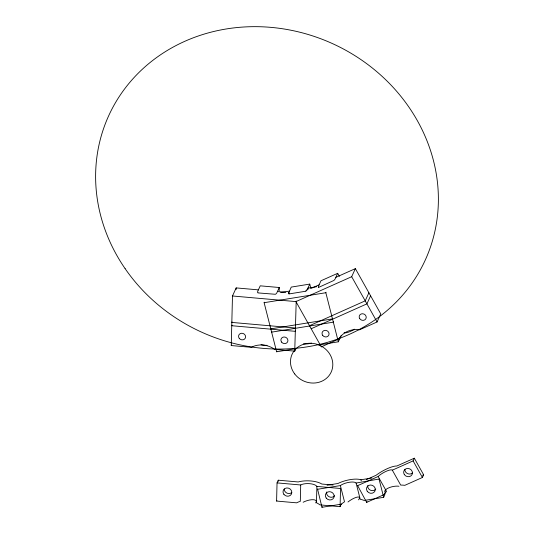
<?xml version="1.0" encoding="UTF-8"?>
<svg xmlns="http://www.w3.org/2000/svg" width="534" height="534" viewBox="0 0 534 534"><rect width="100%" height="100%" fill="white"/><g stroke="black" fill="none" stroke-linecap="round" stroke-linejoin="round"><path stroke-width="0.8" d="M295.889 348.622L294.741 351.145L274.69 349.376A21.487 19.571 24.5 0 0 251.294 347.314L231.249 345.545L232.484 295.983L236.168 287.906L258.389 289.869M236.121 289.555L236.168 287.906M279.195 290.816L279.275 287.512L260.232 285.83L257.775 291.21A9.672 3.725 1.4 0 0 257.909 292.739M340.692 488.156L340.538 488.497L316.876 486.407A8.951 3.451 1.4 0 0 309.713 483.671A8.951 3.451 1.4 0 0 300.709 484.979L300.302 501.353A21.487 19.571 24.5 0 0 296.637 502.834L276.592 501.059L277.046 482.89L278.274 480.2L298.186 481.955A16.113 6.208 1.4 0 1 321.848 484.044L333.049 485.032M278.247 481.334L278.274 480.2M294.741 351.145L296.21 301.083M316.876 486.407L316.462 502.774A21.487 19.571 24.5 0 1 320.04 504.897L340.085 506.666L341.313 503.976M340.085 506.666L340.538 488.497M232.056 321.909L231.823 322.416L295.315 328.016L295.549 327.516M231.97 325.213L231.743 325.72L295.235 331.32L295.462 330.82M231.249 345.545L231.476 345.037M296.103 348.629L276.619 351.779L264.123 302.698L264.35 302.197M279.275 287.512L276.819 292.892A9.672 3.725 1.4 0 1 275.364 294.281L258.015 292.912M271.018 328.37L270.785 328.877L332.502 318.898L332.729 318.391M271.853 331.641L271.619 332.148L333.329 322.169L333.563 321.668M276.619 351.779L276.852 351.272M307.304 289.481L309.753 284.101L291.244 287.092L288.647 293.186L289.001 293.94L305.615 291.25L307.304 289.481A9.672 3.224 -14.3 0 1 305.869 291.063M309.72 325.226L309.493 325.727L365.216 300.849L368.901 292.772M318.845 344.951L338.329 341.8L325.833 292.725L326.06 292.218M311.415 328.243L311.182 328.744L366.911 303.866L370.589 295.789M339.39 276.318L337.695 273.301L335.245 278.688A9.672 2.503 -29.3 0 1 333.883 280.457L318.651 287.385M295.949 301.59L351.679 276.712L355.364 268.635L380.742 313.885L377.064 321.969L359.469 329.818A21.487 19.571 24.5 0 0 338.93 338.99L321.334 346.846L295.949 301.59L232.484 295.983M321.334 346.846L321.568 346.339M338.93 338.99L339.597 337.521M338.329 341.8L341.326 335.239M276.592 501.059L276.899 500.391M379.247 478.991L356.091 483.043A8.951 2.984 -14.3 0 0 349.156 482.295A8.951 2.984 -14.3 0 0 340.378 485.586L344.51 501.8A21.487 19.571 24.5 0 0 341.446 504.149L321.962 507.3L317.536 488.97M321.962 507.3L322.269 506.626M357.373 485.773L378.145 476.502L386.529 491.447A21.487 19.571 24.5 0 0 384.273 494.511L366.678 502.367L357.526 485.439M366.678 502.367L366.985 501.693M384.273 494.511L385.528 491.761M356.091 483.043L360.223 499.257A21.487 19.571 24.5 0 1 364.188 500.471L383.679 497.321L384.901 494.631L384.62 493.503M392.33 470.167L413.102 460.895L414.331 458.199L423.636 474.793L422.407 477.483L404.812 485.339A21.487 19.571 24.5 0 0 400.714 485.112L392.33 470.167A8.951 2.316 -29.3 0 0 386.155 471.315A8.951 2.316 -29.3 0 0 378.145 476.502M337.695 273.301L320.981 280.771L318.524 286.151A9.672 2.503 -29.3 0 0 318.558 287.292M310.608 288.614L319.138 284.809M335.859 277.34L355.364 268.635M366.244 479.666L376.076 475.28A16.113 4.172 -29.3 0 1 396.849 466.002L414.331 458.199M422.541 475.28L423.636 474.793M280.604 292.552L289.401 291.13M316.715 286.718L307.918 288.14L308.191 289.228M264.123 302.698L325.833 292.725M327.075 485.246L337.962 483.484A16.113 5.373 -14.3 0 1 360.964 479.766L371.851 478.003M317.383 489.304L340.378 485.586M277.433 291.551L285.77 292.285M277.046 482.89L300.709 484.979M351.679 276.712L377.064 321.969M413.102 460.895L422.407 477.483M379.093 479.325L383.679 497.321M360.964 479.766L361.251 480.887M309.753 284.101L310.588 287.372M289.068 293.567L288.787 292.478A9.672 3.224 -14.3 0 0 288.901 293.807M354.636 329.191A9.672 2.503 -29.3 0 1 344.083 332.662M267.087 345.338A9.672 3.725 1.4 0 1 261.013 344.684M311.496 343.142A9.672 3.224 -14.3 0 1 303.425 343.823M347.994 501.973A8.818 2.476 -32.6 0 1 357.199 497.101A8.818 2.476 -32.6 0 1 358.534 499.851M375.776 489.031A4.479 4.078 24.5 0 1 370.543 490.239A4.479 4.078 24.5 0 1 367.752 485.613M334.611 495.712A4.479 4.078 24.5 0 1 329.244 496.82A4.479 4.078 24.5 0 1 326.661 491.994M303.158 502.247A8.818 3.164 -17.6 0 1 313.231 499.704A8.818 3.164 -17.6 0 1 315.647 502.868M291.691 492.588A4.479 4.078 24.5 0 1 286.865 493.056A4.479 4.078 24.5 0 1 284.242 489.004M384.76 491.854A8.818 3.358 -12.3 0 1 389.313 487.615A8.818 3.358 -12.3 0 1 398.965 486.247M412.368 473.037A4.479 4.078 24.5 0 1 407.409 473.518A4.479 4.078 24.5 0 1 404.872 469.273M125.11 268.629A173.957 158.418 24.5 0 0 421.192 268.288A173.957 158.418 24.5 0 0 254.705 26.66A173.957 158.418 24.5 0 0 125.11 268.629M359.702 318.611A3.584 3.264 24.5 0 0 365.81 318.831A3.584 3.264 24.5 0 0 362.586 313.745A3.584 3.264 24.5 0 0 359.702 318.611M322.723 335.445A3.584 3.264 24.5 0 0 328.79 335.165A3.584 3.264 24.5 0 0 325.126 330.332A3.584 3.264 24.5 0 0 322.723 335.445M239.259 338.369A3.584 3.264 24.5 0 0 245.326 338.069A3.584 3.264 24.5 0 0 241.642 333.249A3.584 3.264 24.5 0 0 239.259 338.369M281.592 342.107A3.584 3.264 24.5 0 0 287.652 341.807A3.584 3.264 24.5 0 0 283.968 336.987A3.584 3.264 24.5 0 0 281.592 342.107M294.701 373.934A21.487 19.571 24.5 0 0 331.107 372.251A21.487 19.571 24.5 0 0 309.119 343.262A21.487 19.571 24.5 0 0 294.701 373.934M367.259 491.28A4.479 4.078 24.5 0 0 374.875 491.207A4.479 4.078 24.5 0 0 370.536 485.019A4.479 4.078 24.5 0 0 367.259 491.28M326.227 498.082A4.479 4.078 24.5 0 0 333.81 497.701A4.479 4.078 24.5 0 0 329.204 491.68A4.479 4.078 24.5 0 0 326.227 498.082M283.901 494.344A4.479 4.078 24.5 0 0 291.484 493.963A4.479 4.078 24.5 0 0 286.878 487.942A4.479 4.078 24.5 0 0 283.901 494.344M404.298 474.519A4.479 4.078 24.5 0 0 411.934 474.793A4.479 4.078 24.5 0 0 407.903 468.438A4.479 4.078 24.5 0 0 404.298 474.519"/></g></svg>
